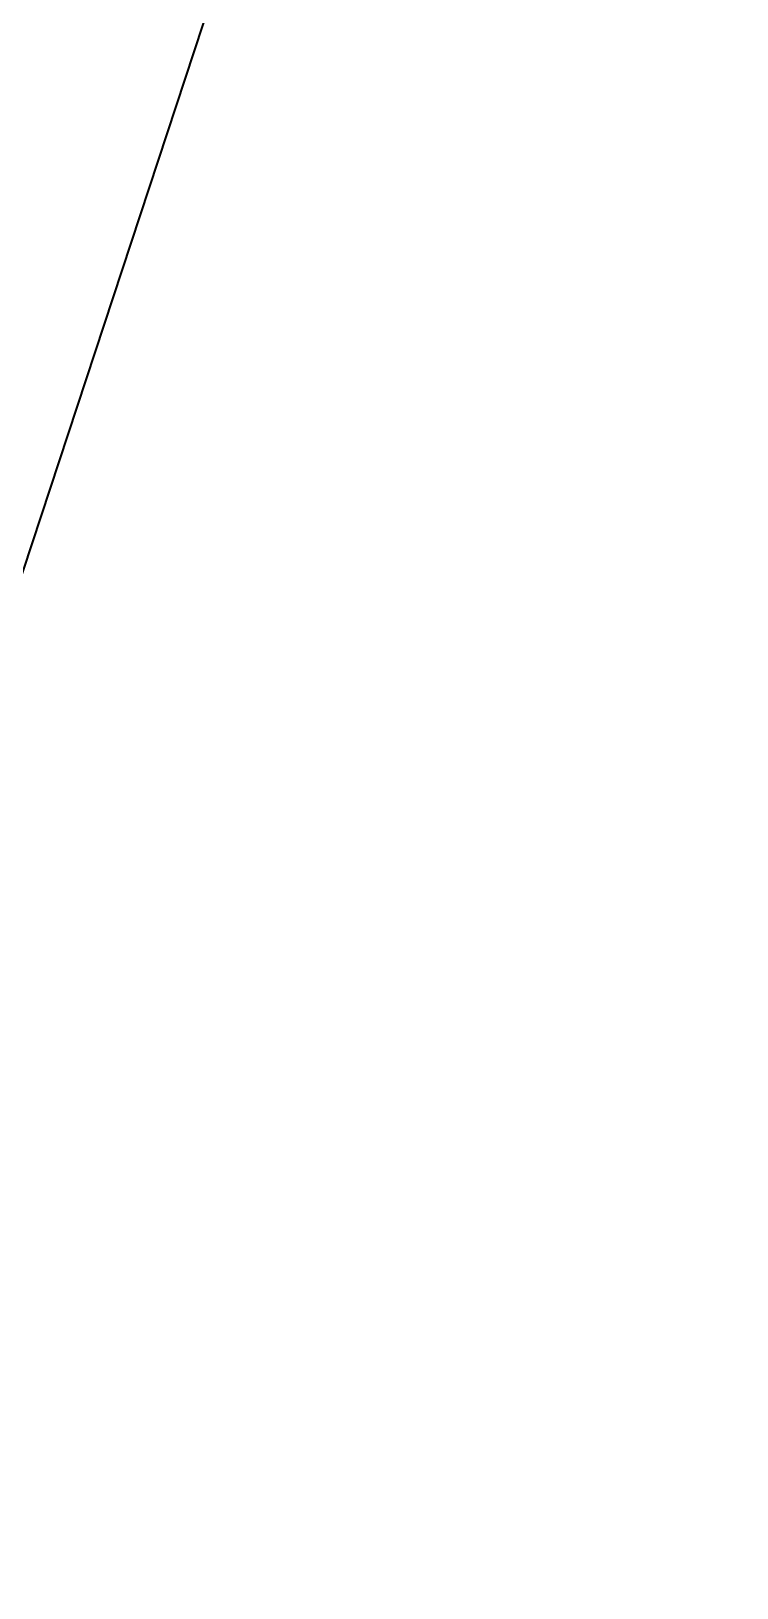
# Model space of a CAD drawing. Header units: metres. Extents: x 2682525 to 2683550, y 1250555 to 1251328.
# Drawn here: x 2683062.89 to 2683067.69, y 1250841.69 to 1250852.29 of the extents above; entities that cross this region are included whole.
import ezdxf

# ---------------------------------------------------------------- set-up
doc = ezdxf.new("R2010")
doc.units = ezdxf.units.M
doc.header["$PDMODE"] = 2
doc.header["$PDSIZE"] = -2
doc.linetypes.add('IMPORT-_22_ISO-10 Strichpunktlinie _2_', pattern=[46.98999999999999, 30.47999999999999, -7.619999999999998, 1.270000000000001, -7.619999999999998])
doc.linetypes.add('IMPORT-_24_ISO-02 Strichlinie _2_', pattern=[38.09999999999999, 30.47999999999999, -7.619999999999998])
for name, color, linetype, lineweight, true_color in [('2458 A U1_dwg-1', 9, 'Continuous', 18, 0x808080), ('_22_000 Linien-Strichpunktlinie kurz 0_10', 9, 'IMPORT-_22_ISO-10 Strichpunktlinie _2_', 18, 0x808080), ('_24_Keine-1', 1, 'IMPORT-_24_ISO-02 Strichlinie _2_', 18, 0xff0000), ('_25_200 Materialien-Beton', 9, 'Continuous', 18, 0x808080), ('_25_300 Bauteile 3D-Raum-NGF Nettogeschossfläche', 9, 'Continuous', 18, 0x808080), ('_25_300 Bauteile 3D-Wand Innen', 9, 'Continuous', 18, 0x808080), ('_25_600 Situation-Baulinie', 9, 'Continuous', 18, 0x808080), ('_25_800 Beschriftung-1_50-Text', 9, 'Continuous', 18, 0x808080), ('_25_Keine', 9, 'Continuous', 18, 0x808080), ('Bemassung', 9, 'Continuous', 18, 0x808080)]:
    doc.layers.add(name, color=color, linetype=linetype, lineweight=lineweight, true_color=true_color)
doc.layers.add('A-____-____-DIMS', color=7, linetype='Continuous', lineweight=9)
doc.layers.add('Bemassung-1', color=7, linetype='Continuous', lineweight=18)
doc.styles.add('Arial_31', font='arial.ttf', dxfattribs={"width": 0.9, "height": 200})
doc.styles.add('ISOCP_12', font='isocp___.ttf', dxfattribs={"height": 83.91140986689814})
doc.styles.add('ISOCP_2', font='isocp___.ttf', dxfattribs={"height": 125.8608217592593})
doc.styles.add('ISOCP_3', font='isocp___.ttf', dxfattribs={"height": 75.51649305555554})
doc.dimstyles.new('2_0_mm_-_Arial', dxfattribs={"dimscale": 304.8, "dimtxt": 204.051879991394, "dimasz": 0.2460629921259842, "dimexe": 0.3280839895013123, "dimexo": 0.3280840109072179, "dimgap": 0.08202099737532807, "dimtad": 1, "dimdec": 1, "dimlfac": 0.001, "dimrnd": 0.09999999999999999, "dimzin": 0, "dimdsep": 46, "dimtxsty": 'Arial_31', "dimblk1": 'OBLIQUE', "dimblk2": 'OBLIQUE', "dimsah": 1, "dimcen": 0.09, "dimdle": 0.3280839895013123, "dimazin": 0, "dimtfac": 1, "dimtdec": 4, "dimtix": 1, "dimtmove": 0, "dimatfit": 3, "dimfxl": 1, "dimtvp": 1, "dimtfill": 1, "dimtolj": 1, "dimtzin": 0, "dimarcsym": 2})
doc.dimstyles.new('2_0_mm_-_Arial_1', dxfattribs={"dimscale": 304.8, "dimtxt": 204.051879991394, "dimasz": 0.2460629921259842, "dimexe": 0.3280839895013123, "dimexo": 0.3280840109072179, "dimgap": 0.08202099737532807, "dimtad": 1, "dimdec": 1, "dimlfac": 0.001, "dimrnd": 0.09999999999999999, "dimzin": 0, "dimdsep": 46, "dimtxsty": 'Arial_31', "dimblk1": 'OBLIQUE', "dimblk2": 'OBLIQUE', "dimsah": 1, "dimcen": 0.09, "dimdle": 0.3280839895013123, "dimazin": 0, "dimtfac": 1, "dimtdec": 4, "dimtix": 1, "dimtmove": 2, "dimatfit": 3, "dimfxl": 1, "dimtvp": 1, "dimtfill": 1, "dimtolj": 1, "dimtzin": 0, "dimarcsym": 2})
pattern_1 = [(18.233, (0, 0), (18.77292067800844, -56.98752011815572), []), (288.233, (0, 0), (63.31313485127099, 20.85671487326738), [])]

# ---------------------------------------------------------------- blocks, each defined once
blk = doc.blocks.new('2458 A U1_dwg_VW_SLASH-9044859-U01 Bodenplatte')
at = {"layer": 'Bemassung'}
for p, q in [((-109107.9095322741, -33550.50193177668), (-109220.1627337874, -33662.75513329005)), ((-109064.0361330308, -33606.62853253336), (-109276.2773439682, -33606.62853253336))]:
    blk.add_line(p, q, dxfattribs=at)
blk = doc.blocks.new('2458 A U1_dwg_VW_SLASH-9044862-U01 Bodenplatte')
at = {"layer": 'Bemassung'}
for p, q in [((-109220.1627337874, -33662.75513329004), (-109107.9095322741, -33550.50193177667)), ((-109264.0361330307, -33606.62853253335), (-109051.7949220932, -33606.62853253335))]:
    blk.add_line(p, q, dxfattribs=at)
blk = doc.blocks.new('2458 A U1_dwg_VW_SLASH-9046464-U01 Bodenplatte')
at = {"layer": 'Bemassung'}
for p, q in [((-107122.7859475529, -34507.74955529797), (-107122.7859475529, -34719.99076623545)), ((-107178.9125483096, -34551.62295454127), (-107066.6593467962, -34663.87615605463))]:
    blk.add_line(p, q, dxfattribs=at)
blk = doc.blocks.new('2458 A U1_dwg_VW_SLASH-9046465-U01 Bodenplatte')
at = {"layer": 'Bemassung'}
for p, q in [((-107066.6593467962, -34443.87615605319), (-107178.9125483096, -34331.62295453982)), ((-107122.7859475529, -34487.74955529648), (-107122.7859475529, -34275.508344359))]:
    blk.add_line(p, q, dxfattribs=at)
blk = doc.blocks.new('2458 A U1_dwg_VW_SLASH-9046466-U01 Bodenplatte')
at = {"layer": 'Bemassung'}
for p, q in [((-107066.6593467962, -35063.8761560506), (-107178.9125483096, -34951.62295453723)), ((-107122.7859475529, -35107.7495552939), (-107122.7859475529, -34895.50834435642))]:
    blk.add_line(p, q, dxfattribs=at)
blk = doc.blocks.new('2458 A U1_dwg_VW_SLASH-9046467-U01 Bodenplatte')
at = {"layer": 'Bemassung'}
for p, q in [((-107122.7859475529, -34507.74955529797), (-107122.7859475529, -34719.99076623545)), ((-107178.9125483096, -34551.62295454127), (-107066.6593467962, -34663.87615605463))]:
    blk.add_line(p, q, dxfattribs=at)
blk = doc.blocks.new('2458 A U1_dwg_VW_SLASH-9046468-U01 Bodenplatte')
at = {"layer": 'Bemassung'}
for p, q in [((-107122.7859475529, -35032.74955528647), (-107122.7859475529, -35244.99076622394)), ((-107178.9125483096, -35076.62295452976), (-107066.6593467962, -35188.87615604314))]:
    blk.add_line(p, q, dxfattribs=at)
blk = doc.blocks.new('2458 A U1_dwg_VW_SLASH-9046469-U01 Bodenplatte')
at = {"layer": 'Bemassung'}
for p, q in [((-107066.6593467962, -35063.8761560506), (-107178.9125483096, -34951.62295453723)), ((-107122.7859475529, -35107.7495552939), (-107122.7859475529, -34895.50834435642))]:
    blk.add_line(p, q, dxfattribs=at)
blk = doc.blocks.new('2458 A U1_dwg_VW_SLASH-9046470-U01 Bodenplatte')
at = {"layer": 'Bemassung'}
for p, q in [((-107122.7859475529, -35267.74955529853), (-107122.7859475529, -35479.99076623601)), ((-107178.9125483096, -35311.62295454182), (-107066.6593467962, -35423.87615605519))]:
    blk.add_line(p, q, dxfattribs=at)
blk = doc.blocks.new('2458 A U1_dwg_VW_SLASH-9046471-U01 Bodenplatte')
at = {"layer": 'Bemassung'}
for p, q in [((-107122.7859475529, -35232.74955528643), (-107122.7859475529, -35020.50834434895)), ((-107066.6593467962, -35188.87615604314), (-107178.9125483096, -35076.62295452976))]:
    blk.add_line(p, q, dxfattribs=at)
blk = doc.blocks.new('2458 A U1_dwg-9041719-U01 Bodenplatte')
at = {"layer": '_25_200 Materialien-Beton'}
h = blk.add_hatch(dxfattribs=at)
h.set_pattern_fill('FP_1', color=256, style=0, pattern_type=2)
h.set_pattern_definition(pattern_1)
h.paths.add_polyline_path([(-108719.0333156492, -34607.74955530156), (-108719.0389258353, -34107.74955530156), (-108899.0394912971, -34107.74955530054), (-108899.0394912896, -34607.7495552985)])
h = blk.add_hatch(dxfattribs=at)
h.set_pattern_fill('FP_1', color=256, style=0, pattern_type=2)
h.set_pattern_definition(pattern_1)
h.paths.add_polyline_path([(-108499.0394912751, -35367.74955529855), (-108499.0394912751, -34607.74955529855), (-108899.0394912896, -34607.74955530156), (-108899.0361330748, -35367.74955529854)])
h = blk.add_hatch(dxfattribs=at)
h.set_pattern_fill('FP_1', color=256, style=0, pattern_type=2)
h.set_pattern_definition(pattern_1)
h.paths.add_polyline_path([(-107548.4933167554, -35007.749555294), (-107548.4933167537, -34607.74955529709), (-108499.039491275, -34607.7495552971), (-108499.03949127, -35007.74955529395)])
h = blk.add_hatch(dxfattribs=at)
h.set_pattern_fill('FP_1', color=256, style=0, pattern_type=2)
h.set_pattern_definition(pattern_1)
h.paths.add_polyline_path([(-108899.0361330748, -35367.33573562292), (-108899.036133079, -35067.33573562293), (-110020.1690368674, -35067.3357356319), (-110020.16903687, -35365.67580785328)])
h = blk.add_hatch(dxfattribs=at)
h.set_pattern_fill('FP_1', color=256, style=0, pattern_type=2)
h.set_pattern_definition(pattern_1)
h.paths.add_polyline_path([(-118724.2550663651, -36217.6290787884), (-108898.0000000001, -36217.62907878838), (-108898.0000000001, -35967.62907878837), (-118474.2550663652, -35967.62907878838)])
h = blk.add_hatch(dxfattribs=at)
h.set_pattern_fill('FP_1', color=256, style=0, pattern_type=2)
h.set_pattern_definition(pattern_1)
h.paths.add_polyline_path([(-101147.9999999999, -36217.62907878841), (-101147.9999999999, -35967.62907878839), (-108898.0000000002, -35967.62907878838), (-108898.0000000001, -36217.6290787884), (-103806.1635076751, -36217.62907878841)])
at = {"layer": '_25_Keine'}
for points in [[(-107548.4933167538, -34607.74955530153), (-107407.0719605186, -34466.32819906207), (-107689.9146729932, -34466.32819906207)], [(-107407.0719605159, -35149.17091151505), (-107689.9146729905, -35149.17091151505), (-107548.4933167553, -35007.74955527984)], [(-108861.4898118558, -35569.17091153246), (-109144.3325243305, -35569.17091153246), (-109002.9111680953, -35427.74955529725)]]:
    blk.add_hatch(color=256, dxfattribs=at).paths.add_polyline_path(points)
at = {"layer": '_22_000 Linien-Strichpunktlinie kurz 0_10', "flags": 128}
for points in [[(-104229.0730545035, -21408.61881256097), (-105204.2550664989, -21408.61881256097), (-105204.2550664989, -24208.61884571297), (-100924.0361330748, -24208.61884571297), (-100924.0361330748, -37188.61881257763), (-109124.0361330749, -37188.61881257763), (-109124.0361330749, -34258.61881234243), (-118874.2550664968, -34258.61881234243), (-118874.2550664968, -27098.61881237621), (-117674.2550664968, -27098.61881237621), (-117674.2550664968, -21873.83377174422)], [(-104229.0730545035, -21408.61881256097), (-105204.2550664989, -21408.61881256097), (-105204.2550664989, -24208.61884571297), (-100924.0361330748, -24208.61884571297), (-100924.0361330748, -37188.61881257763), (-109124.0361330749, -37188.61881257763), (-109124.0361330749, -34258.61881234243), (-118874.2550664968, -34258.61881234243), (-118874.2550664968, -27098.61881237621), (-117674.2550664968, -27098.61881237621), (-117674.2550664968, -21873.83377174422)], [(-102517.8593740747, -36783.61881257759), (-102517.8593740747, -36963.61881257763), (-108899.0361330747, -36963.61881257763), (-108899.0361330747, -34033.61881234244), (-116024.2361330747, -34033.61881234244), (-116024.2361330747, -33853.61881234241)], [(-102517.8593740747, -36783.61881257759), (-102517.8593740747, -36963.61881257763), (-108899.0361330747, -36963.61881257763), (-108899.0361330747, -34033.61881234244), (-116024.2361330747, -34033.61881234244), (-116024.2361330747, -33853.61881234241)]]:
    blk.add_lwpolyline(points, dxfattribs=at)
at = {"layer": '_24_Keine-1', "flags": 128}
blk.add_lwpolyline([(-120346.04804202, -37184.60759412197), (-79100.88624511052, -37184.60759412197), (-44387.89335349894, -37184.60759412197), (-34398.49231407593, -37203.06322460497), (-15063.83701333332, -36526.14934421361), (-8041.731119435301, -36152.02896011105)], dxfattribs=at)
blk.add_lwpolyline([(-120346.04804202, -37184.60759412197), (-79100.88624511052, -37184.60759412197), (-44387.89335349894, -37184.60759412197), (-34398.49231407593, -37203.06322460497), (-15063.83701333332, -36526.14934421361), (-8041.731119435301, -36152.02896011105)], dxfattribs=at)
at = {"layer": '_25_200 Materialien-Beton', "flags": 128}
for points in [[(-18304.1090539221, -33460.46579612361), (-18304.1090539221, -36217.62907878838), (-48500.30777385931, -36217.62907878838), (-78601.41820321263, -36217.62907878838), (-101147.9999999997, -36217.62907878838), (-108898, -36217.62907878838), (-118724.255066365, -36217.62907878838), (-118724.255066365, -27248.6188122859), (-117524.2550665291, -27248.6188122859), (-117524.2550665291, -24902.67338658694)], [(-45650.307773881, -30877.67519800747), (-45650.307773881, -35967.62907878837), (-48500.30777385931, -35967.62907878837), (-78601.41820321263, -35967.62907878837), (-101147.9999999998, -35967.62907878837), (-108898, -35967.62907878837), (-118474.255066365, -35967.62907878837), (-118474.255066365, -27498.61881228587), (-117274.2550665292, -27498.61881228587), (-117274.2550665292, -24902.84229519893)], [(-108899.0394912969, -34107.7495553005), (-108899.0394912969, -34607.74955529846), (-108719.0333156491, -34607.74955529846), (-108719.0333156491, -34107.74955530153)], [(-107548.4933167536, -34607.74955529704), (-108499.0394912749, -34607.74955529704), (-108499.0394912749, -35007.74955529391), (-107548.4933167553, -35007.74955529391)], [(-110020.1690368698, -35365.67580785324), (-108899.0361330747, -35365.67580785324), (-108899.0361330747, -35067.3357356229), (-110020.1690368673, -35067.3357356229)]]:
    blk.add_lwpolyline(points, dxfattribs=at)
blk.add_lwpolyline([(-108899.0394912895, -34607.7495552985), (-108499.039491275, -34607.7495552985), (-108499.039491275, -35367.74955529851), (-108899.0394912895, -35367.74955529851)], close=True, dxfattribs=at)
at = {"layer": '_25_300 Bauteile 3D-Raum-NGF Nettogeschossfläche', "flags": 128}
blk.add_lwpolyline([(-117274.2550665293, -27498.61881228585), (-118474.2550663646, -27498.61881228585), (-118474.2550663646, -35967.62907878839), (-78801.41820321266, -35967.62907878839), (-78801.41820321266, -28020.38244426707)], dxfattribs=at)
at = {"layer": '_25_300 Bauteile 3D-Wand Innen', "flags": 128}
for points in [[(-18304.1090539221, -33460.46579612361), (-18304.1090539221, -36217.62907878838), (-48500.30777385931, -36217.62907878838), (-78601.41820321263, -36217.62907878838), (-101147.9999999997, -36217.62907878838), (-108898, -36217.62907878838), (-118724.255066365, -36217.62907878838), (-118724.255066365, -27248.6188122859), (-117524.2550665291, -27248.6188122859), (-117524.2550665291, -24902.67338658694)], [(-78809.07370373262, -35967.62907878835), (-101147.9999999998, -35967.62907878835), (-108898, -35967.62907878835), (-118474.255066365, -35967.62907878835), (-118474.255066365, -27498.61881228587), (-117274.2550665291, -27498.61881228587), (-117274.2550665291, -24902.84229519893)]]:
    blk.add_lwpolyline(points, dxfattribs=at)
at = {"layer": '_25_600 Situation-Baulinie', "flags": 128}
blk.add_lwpolyline([(-39998.30878082777, -19697.6751988499), (-28728.35925969961, -19697.6751988499), (-28728.35925969961, -15650.46579640768), (-31328.35925987479, -15650.46579640768), (-31328.35925987479, -7749.77864224621), (-18478.89012047552, -7749.77864224621), (-18478.89012047552, -6190.465796475198), (-8478.890120348786, -6190.465796475198), (-8478.890120348786, -13050.46579667138), (-9678.89012010524, -13050.46579667138), (-9678.89012010524, -26600.46579642589), (-8478.890120445896, -26600.46579642589), (-8478.890120445896, -33460.46579628942), (-18304.10905391994, -33460.46579628942), (-18304.10905391994, -36217.6290792397), (-118724.2550663652, -36217.6290792397), (-118724.2550663652, -27248.61881228595), (-117524.2550665293, -27248.61881228595), (-117524.2550665293, -21873.83377174422)], dxfattribs=at)
at = {"layer": '_25_Keine'}
for p, q in [((-107407.0719605186, -34466.32819906207), (-107689.9146729932, -34466.32819906207)), ((-107689.9146729932, -34466.32819906207), (-107548.4933167538, -34607.74955530153)), ((-107548.4933167538, -34607.74955530153), (-107407.0719605186, -34466.32819906207)), ((-107689.9146729905, -35149.17091151505), (-107548.4933167553, -35007.74955527984)), ((-107548.4933167553, -35007.74955527984), (-107407.0719605159, -35149.17091151505)), ((-107407.0719605159, -35149.17091151505), (-107689.9146729905, -35149.17091151505)), ((-109144.3325243305, -35569.17091153246), (-109002.9111680953, -35427.74955529725)), ((-109002.9111680953, -35427.74955529725), (-108861.4898118558, -35569.17091153246)), ((-108861.4898118558, -35569.17091153246), (-109144.3325243305, -35569.17091153246))]:
    blk.add_line(p, q, dxfattribs=at)
at = {"layer": '_25_Keine', "flags": 128}
for points in [[(-117269.2550664966, -24902.84567337119), (-101324.036133105, -24902.84567337119), (-101324.036133105, -35967.62907923994), (-117269.2550664967, -35967.62907923994)], [(-109119.0394912971, -34107.74955530378), (-109119.0394912971, -34387.7495552993), (-109099.0394912928, -34387.7495552993), (-109099.0394912928, -34107.74955530348)], [(-109099.039491297, -34107.74955530649), (-109099.039491297, -35067.33573562293), (-108899.0394912895, -35067.33573562293), (-108899.0394912895, -34107.7495553004)], [(-107548.4933167536, -34607.74955529398), (-108719.0333156446, -34607.74955529398), (-108719.0333156446, -34387.74955530149), (-107548.4933167614, -34387.74955530149)], [(-107548.4933167553, -35132.74955527706), (-108499.0394912736, -35132.74955527706), (-108499.0394912736, -35007.74955529585), (-107548.4933167582, -35007.74955529585)], [(-108399.0394912749, -35132.74955528591), (-108399.0394912749, -35367.74955529754), (-108499.0394912696, -35367.74955529754), (-108499.0394912696, -35132.74955528691)]]:
    blk.add_lwpolyline(points, dxfattribs=at)
for points in [[(-115374.0361330307, -30857.67519800745), (-111874.0361330307, -30857.67519800745), (-111874.0361330307, -35857.67519800744), (-115374.0361330307, -35857.67519800744)], [(-111874.0361330308, -30857.67519800745), (-109374.0361330308, -30857.67519800745), (-109374.0361330308, -35857.67519800743), (-111874.0361330308, -35857.67519800743)], [(-108939.0361330307, -30857.67519800743), (-106439.0361330307, -30857.67519800743), (-106439.0361330307, -35857.67519800742), (-108939.0361330307, -35857.67519800742)], [(-108304.7176773436, -34246.32819906133), (-108163.2963211042, -34387.74955529648), (-108021.874964869, -34246.32819905702)], [(-109099.0394912969, -34967.33573562349), (-109099.0394912969, -35067.33573562295), (-110020.1690368676, -35067.33573562295), (-110020.1690368676, -34967.33573562295)], [(-108304.7176773301, -35274.17091152847), (-108163.2963210949, -35132.74955528906), (-108021.8749648554, -35274.17091152423)], [(-109888.4512377016, -35507.37610841948), (-109747.0298814664, -35365.95475218003), (-109605.608525227, -35507.37610841524)], [(-108399.0394912696, -35427.74955529526), (-109399.0394912655, -35427.74955529526), (-109399.0394912655, -35367.74955530168), (-108399.0394912736, -35367.74955530168)]]:
    blk.add_lwpolyline(points, close=True, dxfattribs=at)
at = {"layer": 'Bemassung'}
for p, q in [((-109276.2773439682, -33606.62853253336), (-115481.7949220932, -33606.62853253336)), ((-101326.2773439682, -33606.62853253335), (-109051.7949220932, -33606.62853253335)), ((-108160.2963211042, -34387.7495552965), (-107022.7859475529, -34387.7495552965)), ((-107122.7859475529, -34607.74955529795), (-107122.7859475529, -34387.7495552965)), ((-107122.7859475529, -35020.50834434895), (-107122.7859475529, -34908.26713341144)), ((-107122.7859475529, -35244.99076622394), (-107122.7859475529, -35357.23197716145)), ((-108496.0394912696, -35367.74955529851), (-107022.7859475529, -35367.74955529851)), ((-107122.7859475529, -35479.99076623601), (-107122.7859475529, -35592.23197717351)), ((-18416.35026483317, -39159.3730714009), (-118612.0138555708, -39159.3730714009))]:
    blk.add_line(p, q, dxfattribs=at)
at = {"layer": 'Bemassung', "flags": 128}
for points in [[(-109164.0361330307, -33706.62853253334), (-109164.0361330307, -32245.67519800744)], [(-107022.7859475529, -34607.74955529795), (-108160.2963211042, -34607.74955529795)], [(-107022.7859475529, -35007.74955529391), (-108496.03949127, -35007.74955529391)], [(-107022.7859475529, -35132.74955528645), (-108496.0394912736, -35132.74955528645)]]:
    blk.add_lwpolyline(points, close=True, dxfattribs=at)
for points in [[(-109598.5185549058, -32606.62853253031), (-109486.2773439683, -32606.62853253031), (-111761.7949220933, -32606.62853253031)], [(-109498.5185549057, -33106.62853253094), (-109386.2773439682, -33106.62853253094), (-115371.7949220932, -33106.62853253094), (-115259.5537111557, -33106.62853253094)], [(-107122.7859475529, -34783.26713341891), (-107122.7859475529, -34895.50834435642), (-107122.7859475529, -34719.99076623545), (-107122.7859475529, -34832.23197717295)], [(-107122.7859475529, -35367.74955529851), (-107122.7859475529, -35132.74955528645), (-107122.7859475529, -35007.74955529391)]]:
    blk.add_lwpolyline(points, dxfattribs=at)
for name in ['2458 A U1_dwg_VW_SLASH-9044859-U01 Bodenplatte', '2458 A U1_dwg_VW_SLASH-9044862-U01 Bodenplatte', '2458 A U1_dwg_VW_SLASH-9046465-U01 Bodenplatte', '2458 A U1_dwg_VW_SLASH-9046464-U01 Bodenplatte', '2458 A U1_dwg_VW_SLASH-9046467-U01 Bodenplatte', '2458 A U1_dwg_VW_SLASH-9046466-U01 Bodenplatte', '2458 A U1_dwg_VW_SLASH-9046469-U01 Bodenplatte', '2458 A U1_dwg_VW_SLASH-9046471-U01 Bodenplatte', '2458 A U1_dwg_VW_SLASH-9046468-U01 Bodenplatte', '2458 A U1_dwg_VW_SLASH-9046470-U01 Bodenplatte']:
    blk.add_blockref(name, (0, 0))
at = {"layer": '_25_800 Beschriftung-1_50-Text', "insert": (-108794.5192081018, -34421.44535640507), "char_height": 125.8608217592593, "width": 1505.672525439408, "attachment_point": 1, "rotation": 270, "line_spacing_factor": 1.478621465017729, "style": 'ISOCP_2'}
blk.add_mtext('Deckenversatz', dxfattribs=at)
at = {"layer": '_25_Keine', "attachment_point": 1, "line_spacing_factor": 1.478621465017729}
for s, insert, char_height, width, style in [('459.00', (-108287.6420200515, -34154.93351370955), 125.8608217592593, 659.7890841813136, 'ISOCP_2'), ('458.78', (-107691.5458841905, -34374.93351371486), 125.8608217592593, 659.7890841813136, 'ISOCP_2'), ('Unterzug', (-108864.0664152109, -35170.13621307149), 75.51649305555554, 558.2727424099461, 'ISOCP_3'), ('458.38', (-107691.5458841853, -35225.18489823621), 125.8608217592593, 659.7890841813136, 'ISOCP_2'), ('40/76', (-108731.423189003, -35292.9127440908), 75.51649305555554, 365.4148859410557, 'ISOCP_3'), ('458.25', (-108306.348888525, -35349.92733858291), 125.8608217592593, 659.7890841813136, 'ISOCP_2'), ('5', (-107869.1558619798, -35302.75816938387), 83.91140986689814, 78.95399037868508, 'ISOCP_12'), ('458.02', (-109890.0824488965, -35583.39009513643), 125.8608217592593, 659.7890841813136, 'ISOCP_2'), ('UK D.??', (-109301.186805313, -35646.81610945199), 125.8608217592593, 761.2950971322849, 'ISOCP_2')]:
    blk.add_mtext(s, dxfattribs=dict(at, insert=insert, char_height=char_height, width=width, style=style))
at = {"layer": 'Bemassung-1', "insert": (-110624.0361330308, -32499.59525656245), "char_height": 125.8608217592593, "width": 406.0240518038852, "attachment_point": 2, "line_spacing_factor": 1.478621465017729, "style": 'ISOCP_2'}
blk.add_mtext('2.50', dxfattribs=at)
at = {"layer": 'Bemassung-1', "char_height": 125.8608217592593, "rotation": 90, "line_spacing_factor": 1.478621465017729, "style": 'ISOCP_2'}
for s, insert, width, attachment_point in [('22', (-107228.74605826, -34497.7495552972), 236.8473635522664, 2), ('40', (-107014.6636432731, -34779.62990641198), 253.7650323774283, 2), ('5', (-107159.5481745844, -34982.47552430288), 118.4236817761332, 1), ('12', (-107013.0102178218, -35168.33713940128), 203.0120259019426, 1), ('5', (-106892.2288007412, -35196.05377128343), 118.4236817761332, 1)]:
    blk.add_mtext(s, dxfattribs=dict(at, insert=insert, width=width, attachment_point=attachment_point))
blk = doc.blocks.new('_Oblique')
at = {"color": 0, "linetype": 'ByBlock', "lineweight": -2}
blk.add_line((-0.5, -0.5), (0.5, 0.5), dxfattribs=at)
blk = doc.blocks.new('*D1807')
at = {"layer": 'A-____-____-DIMS', "color": 0, "lineweight": -2, "transparency": 16777216}
for p, q in [((2683068.897622096, 1250867.009540824), (2683135.861756529, 1250900.785341326)), ((2683053.688199543, 1250859.338114525), (2683068.897622096, 1250867.009540824)), ((2683053.688199543, 1250859.338114525), (2682986.72406511, 1250825.562314023)), ((2683113.74310552, 1250778.098576879), (2683113.932022766, 1250777.724028246)), ((2683098.698719751, 1250770.099947516), (2683098.722600213, 1250770.052601948))]:
    blk.add_line(p, q, dxfattribs=at)
at = {"layer": 'A-____-____-DIMS', "color": 0, "lineweight": -2, "transparency": 16777216, "xscale": 74.99999999999999, "yscale": 74.99999999999999, "zscale": 74.99999999999999}
for p, rotation in [((2683068.897622096, 1250867.009540824), 206.7657572042305), ((2683053.688199543, 1250859.338114525), 26.76575720423048)]:
    blk.add_blockref('_Oblique', p, dxfattribs=dict(at, rotation=rotation))
at = {"layer": 'A-____-____-DIMS', "color": 0, "transparency": 16777216, "insert": (2683004.047613651, 1250976.668747653), "char_height": 200, "width": 911.641014607705, "attachment_point": 5, "rotation": 26.76575720423047, "style": 'Arial_31', "bg_fill": 3, "box_fill_scale": 1.1, "bg_fill_color": 256, "bg_fill_true_color": 13158600, "bg_fill_transparency": 0}
blk.add_mtext('\\A1;0.0', dxfattribs=at)
at = {"layer": 'Defpoints', "color": 0, "transparency": 16777216}
for p in [(2683068.708701911, 1250867.384095282), (2683068.897622096, 1250867.009540824), (2683053.664316143, 1250859.385465919)]:
    blk.add_point(p, dxfattribs=at)
blk = doc.blocks.new('*D1808')
at = {"layer": 'A-____-____-DIMS', "color": 0, "lineweight": -2, "transparency": 16777216}
for p, q in [((2683101.306229421, 1250883.356000871), (2683168.270363854, 1250917.131801374)), ((2683068.897622741, 1250867.009539544), (2683001.933488308, 1250833.233739042)), ((2683146.196746825, 1250794.355752247), (2683146.340630091, 1250794.070488293)), ((2683113.74310552, 1250778.098576879), (2683113.932023411, 1250777.724026967))]:
    blk.add_line(p, q, dxfattribs=at)
at = {"layer": 'A-____-____-DIMS', "color": 0, "transparency": 16777216, "insert": (2682617.72699169, 1250788.948338999), "char_height": 200, "width": 911.641014607705, "attachment_point": 1, "rotation": 26.76575720423047, "line_spacing_factor": 0.9417779076525878, "style": 'Arial_31', "bg_fill": 3, "box_fill_scale": 1.1, "bg_fill_color": 256, "bg_fill_true_color": 13158600, "bg_fill_transparency": 0}
blk.add_mtext('\\A1;0.0', dxfattribs=at)
at = {"layer": 'A-____-____-DIMS', "color": 0, "lineweight": -2, "transparency": 16777216}
blk.add_line((2683068.897622741, 1250867.009539544), (2683101.306229421, 1250883.356000871), dxfattribs=at)
at = {"layer": 'Defpoints', "color": 0, "transparency": 16777216}
for p in [(2683101.162343216, 1250883.641270651), (2683101.306229421, 1250883.356000871), (2683068.708701911, 1250867.384095282)]:
    blk.add_point(p, dxfattribs=at)
at = {"layer": 'A-____-____-DIMS', "color": 0, "lineweight": -2, "transparency": 16777216, "xscale": 74.99999999999999, "yscale": 74.99999999999999, "zscale": 74.99999999999999}
for p, rotation in [((2683101.306229421, 1250883.356000871), 206.7657572042305), ((2683068.897622741, 1250867.009539544), 26.76575720423048)]:
    blk.add_blockref('_Oblique', p, dxfattribs=dict(at, rotation=rotation))
blk = doc.blocks.new('*D1809')
at = {"layer": 'A-____-____-DIMS', "color": 0, "lineweight": -2, "transparency": 16777216}
for p, q in [((2683132.910514814, 1250899.296771893), (2683199.874649247, 1250933.072572396)), ((2683101.30623005, 1250883.355999624), (2683132.910514814, 1250899.296771893)), ((2683101.30623005, 1250883.355999624), (2683034.342095617, 1250849.580199121)), ((2683177.801724807, 1250810.295150137), (2683177.944915484, 1250810.011259315)), ((2683146.196746825, 1250794.355752247), (2683146.34063072, 1250794.070487046))]:
    blk.add_line(p, q, dxfattribs=at)
at = {"layer": 'A-____-____-DIMS', "color": 0, "lineweight": -2, "transparency": 16777216, "xscale": 74.99999999999999, "yscale": 74.99999999999999, "zscale": 74.99999999999999}
for p, rotation in [((2683132.910514814, 1250899.296771893), 206.7657572042305), ((2683101.30623005, 1250883.355999624), 26.76575720423048)]:
    blk.add_blockref('_Oblique', p, dxfattribs=dict(at, rotation=rotation))
at = {"layer": 'A-____-____-DIMS', "color": 0, "transparency": 16777216, "insert": (2683059.863075263, 1251004.821305737), "char_height": 200, "width": 911.641014607705, "attachment_point": 5, "rotation": 26.76575720423047, "style": 'Arial_31', "bg_fill": 3, "box_fill_scale": 1.1, "bg_fill_color": 256, "bg_fill_true_color": 13158600, "bg_fill_transparency": 0}
blk.add_mtext('\\A1;0.0', dxfattribs=at)
at = {"layer": 'Defpoints', "color": 0, "transparency": 16777216}
for p in [(2683132.767321199, 1250899.58066854), (2683132.910514814, 1250899.296771893), (2683101.162343216, 1250883.641270651)]:
    blk.add_point(p, dxfattribs=at)

msp = doc.modelspace()

# ---------------------------------------------------------------- block references
at = {"layer": '2458 A U1_dwg-1', "xscale": 0.001, "yscale": 0.001, "zscale": 0.001, "rotation": 26.76575494316579}
msp.add_blockref('2458 A U1_dwg-9041719-U01 Bodenplatte', (2683147.144467305, 1250931.177239274), dxfattribs=at)

# ---------------------------------------------------------------- next in the draw order: dimensions: what is measured, and where the dimension line sits
at = {"layer": 'A-____-____-DIMS'}
dim = msp.add_linear_dim(base=(2683068.897622096, 1250867.009540824), p1=(2683053.664316142, 1250859.385465919), p2=(2683068.708701911, 1250867.384095282), angle=26.76575720423047, dimstyle='2_0_mm_-_Arial', override={"dimpost": '<>', "dimfxl": 17038.5332360565}, dxfattribs=at)
dim.commit()
dim.dimension.update_dxf_attribs({"geometry": '*D1807', "text_midpoint": (2683004.047613651, 1250976.668747653)})

# ---------------------------------------------------------------- next in the draw order: dimensions: what is measured, and where the dimension line sits
dim = msp.add_linear_dim(base=(2683101.306229421, 1250883.356000871), p1=(2683068.708701911, 1250867.384095282), p2=(2683101.162343216, 1250883.641270651), angle=26.76575720423047, dimstyle='2_0_mm_-_Arial_1', override={"dimpost": '<>', "dimfxl": 36297.85923366722}, dxfattribs=at)
dim.commit()
dim.dimension.update_dxf_attribs({"geometry": '*D1808', "text_midpoint": (2683084.754535631, 1250875.177022492), "dimtype": 160})

# ---------------------------------------------------------------- next in the draw order: dimensions: what is measured, and where the dimension line sits
dim = msp.add_linear_dim(base=(2683132.910514814, 1250899.296771893), p1=(2683101.162343216, 1250883.641270651), p2=(2683132.767321198, 1250899.58066854), angle=26.76575720423047, dimstyle='2_0_mm_-_Arial', override={"dimpost": '<>', "dimfxl": 35396.87893486193}, dxfattribs=at)
dim.commit()
dim.dimension.update_dxf_attribs({"geometry": '*D1809', "text_midpoint": (2683059.863075263, 1251004.821305737)})

doc.saveas('drawing.dxf')
